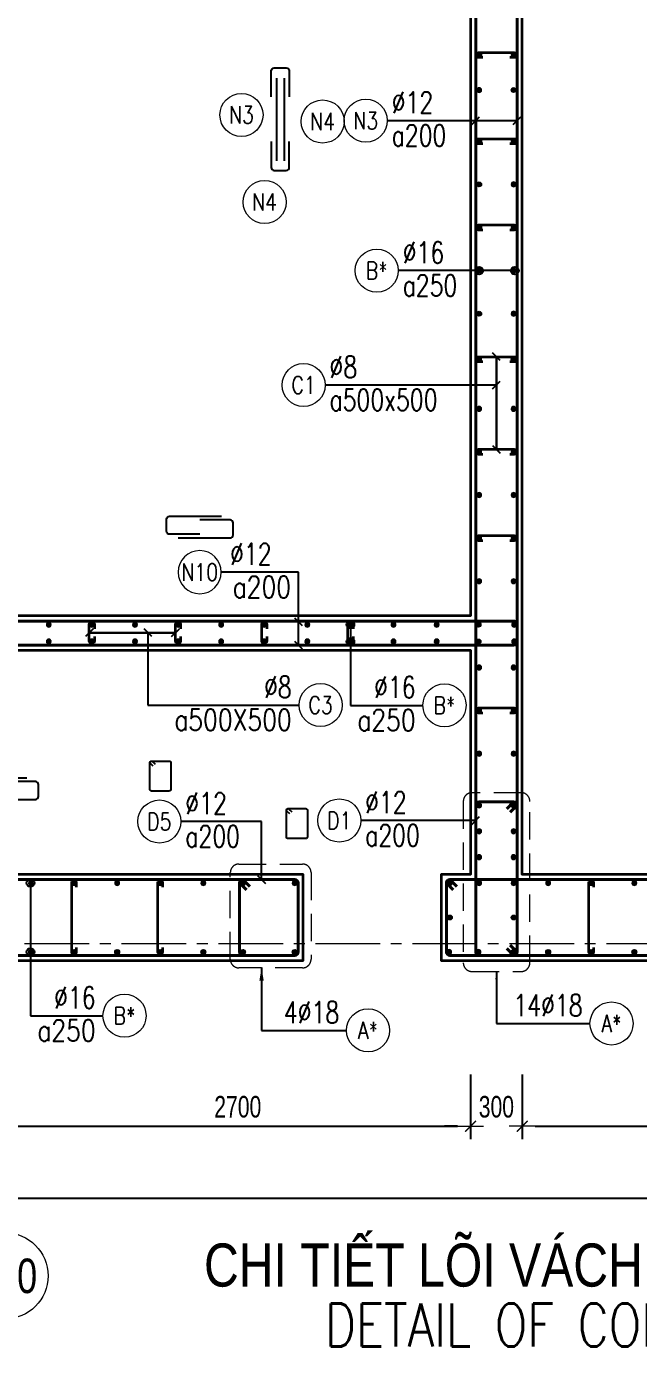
# Model space of a CAD drawing. Header units: millimetres. Extents: x 944027 to 981803, y -83026 to 82675.
# Drawn here: x 949995 to 953547, y 20361 to 28017 of the extents above; entities that cross this region are included whole.
import ezdxf
from ezdxf.enums import TextEntityAlignment as Align

# ---------------------------------------------------------------- set-up
doc = ezdxf.new("R2010")
doc.units = ezdxf.units.MM
doc.header["$MEASUREMENT"] = 0
for name, pattern in [('HIDDEN', [9.525, 6.35, -3.175]), ('HIDDEN2', [4.7625, 3.175, -1.5875]), ('HT_Dim Grid$0$CENTER2', [1.125, 0.75, -0.125, 0.125, -0.125]), ('HT_Grid$0$CENTER2', [1.125, 0.75, -0.125, 0.125, -0.125])]:
    doc.linetypes.add(name, pattern=pattern)
doc.layers.get('0').update_dxf_attribs({"lineweight": 20})
doc.layers.get('Defpoints').update_dxf_attribs({"color": 151, "lineweight": 9})
for name, color, linetype in [('Hidden', 9, 'HIDDEN'), ('Leader', 6, 'Continuous'), ('Ligature', 1, 'Continuous')]:
    doc.layers.add(name, color=color, linetype=linetype)
for name, color, linetype, lineweight in [('HT_Dim Grid$0$NDC_S_AXIS', 5, 'HT_Dim Grid$0$CENTER2', 13), ('HT_Dim Grid$0$NDC_S_SYMBOL', 1, 'Continuous', 15), ('HT_Dim Grid$0$NDC_S_TEXT SYMBOL', 7, 'Continuous', 20), ('HT_Grid$0$NDC_S_AXIS', 5, 'HT_Grid$0$CENTER2', 13), ('KC-LEADER', 153, 'Continuous', 18), ('KC-THEP', 6, 'Continuous', 40), ('NDC_S_ANNO', 7, 'Continuous', 20), ('NDC_S_DIM', 1, 'Continuous', 15), ('NDC_S_ENG TITLE', 3, 'Continuous', 20), ('NDC_S_HIDDEN', 8, 'HIDDEN2', 13), ('NDC_S_LEADER', 1, 'Continuous', 15), ('NDC_S_REBAR', 4, 'Continuous', 35), ('NDC_S_STIRRUP', 4, 'Continuous', 40), ('NDC_S_TEXT SYMBOL', 7, 'Continuous', 20), ('NDC_S_VN TEXT', 7, 'Continuous', 20), ('NDC_S_VN TITLE', 6, 'Continuous', 35), ('NDC_S_WALL', 6, 'Continuous', 35)]:
    doc.layers.add(name, color=color, linetype=linetype, lineweight=lineweight)
doc.styles.add('HT_Dim Grid$0$NDC_ANNO', font='', dxfattribs={"width": 0.8})
doc.styles.add('NDC_ANNO', font='', dxfattribs={"width": 0.8})
doc.styles.add('NDC_DIM', font='', dxfattribs={"width": 0.75})
doc.styles.add('NDC_EN TXT', font='romans.shx', dxfattribs={"width": 0.8})
doc.styles.add('NDC_VIE TXT', font='arial.ttf', dxfattribs={"width": 0.8})
doc.styles.get('HT_Dim Grid$0$NDC_ANNO').set_extended_font_data('Dotum')
doc.styles.get('NDC_ANNO').set_extended_font_data('Dotum')
doc.styles.get('NDC_DIM').set_extended_font_data('Dotum')
doc.dimstyles.new('NDC_dim_30', dxfattribs={"dimscale": 30, "dimtxt": 2.5, "dimasz": 1.5, "dimexe": 1.5, "dimexo": 2.5, "dimgap": 1, "dimtad": 1, "dimdec": 0, "dimzin": 0, "dimdsep": 46, "dimtxsty": 'NDC_DIM', "dimblk": 'DIMMARK', "dimcen": 0.09, "dimdle": 1.2, "dimclrd": 1, "dimclre": 1, "dimclrt": 3, "dimadec": 0, "dimazin": 0, "dimtfac": 1, "dimtdec": 0, "dimtix": 1, "dimtofl": 0, "dimtmove": 0, "dimatfit": 3, "dimfxl": 6, "dimfxlon": 1, "dimtolj": 1, "dimtzin": 0, "dimarcsym": 0})
doc.dimstyles.new('NDC_dim_50', dxfattribs={"dimscale": 50, "dimtxt": 2.5, "dimasz": 1.5, "dimexe": 1.5, "dimexo": 2.5, "dimgap": 1, "dimtad": 1, "dimdec": 0, "dimzin": 0, "dimdsep": 46, "dimtxsty": 'NDC_DIM', "dimblk": 'DIMMARK', "dimcen": 0.09, "dimdle": 1.2, "dimclrd": 1, "dimclre": 1, "dimclrt": 3, "dimadec": 0, "dimazin": 0, "dimtfac": 1, "dimtdec": 0, "dimtix": 1, "dimtofl": 0, "dimtmove": 0, "dimatfit": 3, "dimfxl": 6, "dimfxlon": 1, "dimtolj": 1, "dimtzin": 0, "dimarcsym": 0})

# ---------------------------------------------------------------- blocks, each defined once
blk = doc.blocks.new('THEP')
at = {"layer": 'KC-LEADER', "color": 6}
blk.add_circle((0, 0), 14, dxfattribs=at)
at = {"layer": 'KC-THEP'}
for p, q in [((-14, 0), (14, 0)), ((9.9, 9.9), (-9.9, -9.9)), ((-9.9, 9.9), (9.9, -9.9)), ((0, 14), (0, -14))]:
    blk.add_line(p, q, dxfattribs=at)
blk = doc.blocks.new('DIMMARK')
at = {"layer": 'NDC_S_DIM', "color": 1}
blk.add_line((-1.5, 0), (1, 0), dxfattribs=at)
at = {"layer": 'NDC_S_DIM', "color": 2, "const_width": 0.1}
blk.add_lwpolyline([(-0.42, -0.42), (0.42, 0.42)], dxfattribs=at)
blk = doc.blocks.new('*U10')
blk.add_circle((2.5, 0), 2.5)
at = {"layer": 'NDC_S_VN TEXT', "color": 3, "style": 'NDC_EN TXT'}
for tag, width, p in [('DK2', 0.75, (-0.85, 0.85)), ('KC2', 0.8, (-0.85, -2.97))]:
    blk.add_attdef(tag, text='', height=2.5, dxfattribs=dict(at, width=width)).set_placement(p, align=Align.RIGHT)
at = {"layer": 'NDC_S_VN TEXT', "color": 7, "style": 'NDC_EN TXT', "width": 0.8}
blk.add_attdef('SH3', text='', height=2, dxfattribs=at).set_placement((2.5, 0), align=Align.MIDDLE)
blk = doc.blocks.new('*U11')
blk.add_circle((-2.5, 0), 2.5)
at = {"layer": 'NDC_S_VN TEXT', "color": 3, "style": 'NDC_EN TXT', "width": 0.75}
for tag, p in [('DK1', (0.5, 0.85)), ('KC1', (0.5, -2.97))]:
    blk.add_attdef(tag, p, '', height=2.5, dxfattribs=at)
at = {"layer": 'NDC_S_VN TEXT', "color": 7, "style": 'NDC_EN TXT', "width": 0.8}
blk.add_attdef('SH2', text='', height=2, dxfattribs=at).set_placement((-2.5, 0), align=Align.MIDDLE)
blk = doc.blocks.new('A$C7BC65A55')
at = {"layer": 'Ligature'}
for p, q in [((-15.2, 372, 0), (-15.2, 38.5, 0)), ((15.2, 372, 0), (15.2, 38.5, 0))]:
    blk.add_line(p, q, dxfattribs=at)
for points in [[(-36.2, 296.5), (-36.2, 400.9, -0.414214), (-24, 413.1), (24, 413.1, -0.414214), (36.2, 400.9), (36.2, 296.5)], [(-36.2, 116.5), (-36.2, 12.2, 0.414214), (-24, 0), (24, 0, 0.414214), (36.2, 12.2), (36.2, 116.5)]]:
    blk.add_lwpolyline(points, format="xyb", dxfattribs=at)
blk = doc.blocks.new('*U12')
blk.add_circle((-2.5, 0), 2.5)
at = {"layer": 'NDC_S_VN TEXT', "color": 3, "style": 'NDC_EN TXT', "width": 0.75}
for tag, p in [('DK1', (0.5, 0.85)), ('KC1', (0.5, -2.97))]:
    blk.add_attdef(tag, p, '', height=2.5, dxfattribs=at)
at = {"layer": 'NDC_S_VN TEXT', "color": 7, "style": 'NDC_EN TXT', "width": 0.8}
blk.add_attdef('SH2', text='', height=2, dxfattribs=at).set_placement((-2.5, 0), align=Align.MIDDLE)
blk = doc.blocks.new('*U9')
blk.add_circle((2.5, 0), 2.5)
at = {"layer": 'NDC_S_VN TEXT', "color": 3, "style": 'NDC_EN TXT', "width": 0.75}
blk.add_attdef('DK2', text='', height=2.5, dxfattribs=at).set_placement((-0.85, 0.85), align=Align.RIGHT)
at = {"layer": 'NDC_S_VN TEXT', "color": 7, "style": 'NDC_EN TXT', "width": 0.8}
blk.add_attdef('SH3', text='', height=2, dxfattribs=at).set_placement((2.5, 0), align=Align.MIDDLE)
blk = doc.blocks.new('A$C72321851')
at = {"layer": 'Ligature'}
for points in [[(-60.9, -129.3), (-60.9, 170.9, -0.414214), (-43.3, 188.5), (25.8, 188.5, -0.414214), (43.4, 170.9), (43.4, -4.3)], [(-39.7, -4.3), (-39.7, -179.5, 0.414214), (-22.1, -197.1), (47, -197.1, 0.414214), (64.6, -179.5), (64.6, 120.7)]]:
    blk.add_lwpolyline(points, format="xyb", dxfattribs=at)
blk = doc.blocks.new('*D259')
at = {"layer": 'Defpoints', "color": 0, "ltscale": 200, "transparency": 16777216}
for p in [(952571.5, 23520.5), (952871.5, 23520.5), (952871.5, 21638.2)]:
    blk.add_point(p, dxfattribs=at)
at = {"layer": 'NDC_S_DIM', "color": 1, "lineweight": -2, "ltscale": 200, "transparency": 16777216}
for p, q in [((952571.5, 21938.2), (952571.5, 21563.2)), ((952871.5, 21938.2), (952871.5, 21563.2)), ((952496.5, 21638.2), (952421.5, 21638.2)), ((952946.5, 21638.2), (953021.5, 21638.2))]:
    blk.add_line(p, q, dxfattribs=at)
at = {"layer": 'NDC_S_DIM', "color": 1, "lineweight": -2, "ltscale": 200, "transparency": 16777216, "xscale": 75, "yscale": 75, "zscale": 75}
blk.add_blockref('DIMMARK', (952571.5, 21638.2), dxfattribs=at)
at = {"layer": 'NDC_S_DIM', "color": 1, "lineweight": -2, "ltscale": 200, "transparency": 16777216, "xscale": 75, "yscale": 75, "zscale": 75, "rotation": 180}
blk.add_blockref('DIMMARK', (952871.5, 21638.2), dxfattribs=at)
at = {"layer": 'NDC_S_DIM', "color": 3, "ltscale": 200, "transparency": 16777216, "insert": (952721.5, 21750.8), "char_height": 125, "attachment_point": 5, "style": 'NDC_DIM'}
blk.add_mtext('\\A1;300', dxfattribs=at)
blk = doc.blocks.new('*D260')
at = {"layer": 'Defpoints', "color": 0, "ltscale": 200, "transparency": 16777216}
for p in [(952871.5, 23520.5), (958671.5, 23417.1), (958671.5, 21638.2)]:
    blk.add_point(p, dxfattribs=at)
at = {"layer": 'NDC_S_DIM', "color": 1, "lineweight": -2, "ltscale": 200, "transparency": 16777216}
for p, q in [((952871.5, 21938.2), (952871.5, 21563.2)), ((958671.5, 21938.2), (958671.5, 21563.2)), ((952946.5, 21638.2), (958596.5, 21638.2))]:
    blk.add_line(p, q, dxfattribs=at)
at = {"layer": 'NDC_S_DIM', "color": 1, "lineweight": -2, "ltscale": 200, "transparency": 16777216, "xscale": 75, "yscale": 75, "zscale": 75, "rotation": 180}
blk.add_blockref('DIMMARK', (952871.5, 21638.2), dxfattribs=at)
at = {"layer": 'NDC_S_DIM', "color": 1, "lineweight": -2, "ltscale": 200, "transparency": 16777216, "xscale": 75, "yscale": 75, "zscale": 75}
blk.add_blockref('DIMMARK', (958671.5, 21638.2), dxfattribs=at)
at = {"layer": 'NDC_S_DIM', "color": 3, "ltscale": 200, "transparency": 16777216, "insert": (955771.5, 21750.8), "char_height": 125, "attachment_point": 5, "style": 'NDC_DIM'}
blk.add_mtext('\\A1;5800', dxfattribs=at)
blk = doc.blocks.new('*U21')
at = {"layer": 'HT_Dim Grid$0$NDC_S_SYMBOL'}
blk.add_line((0, 5), (0, 9), dxfattribs=at)
blk.add_circle((0, 0), 5, dxfattribs=at)
at = {"layer": 'HT_Dim Grid$0$NDC_S_TEXT SYMBOL', "color": 7, "style": 'HT_Dim Grid$0$NDC_ANNO', "width": 0.8}
blk.add_attdef('GRID', text='', height=4, dxfattribs=at).set_placement((0, 0), align=Align.MIDDLE)
blk = doc.blocks.new('*D240')
at = {"layer": 'Defpoints', "color": 0, "ltscale": 200, "transparency": 16777216}
for p in [(952571.5, 23099.3), (949871.5, 22478.7), (952571.5, 21638.2)]:
    blk.add_point(p, dxfattribs=at)
at = {"layer": 'NDC_S_DIM', "color": 1, "lineweight": -2, "ltscale": 200, "transparency": 16777216}
for p, q in [((949871.5, 21938.2), (949871.5, 21563.2)), ((952571.5, 21938.2), (952571.5, 21563.2)), ((949946.5, 21638.2), (952496.5, 21638.2))]:
    blk.add_line(p, q, dxfattribs=at)
at = {"layer": 'NDC_S_DIM', "color": 1, "lineweight": -2, "ltscale": 200, "transparency": 16777216, "xscale": 75, "yscale": 75, "zscale": 75, "rotation": 180}
blk.add_blockref('DIMMARK', (949871.5, 21638.2), dxfattribs=at)
at = {"layer": 'NDC_S_DIM', "color": 1, "lineweight": -2, "ltscale": 200, "transparency": 16777216, "xscale": 75, "yscale": 75, "zscale": 75}
blk.add_blockref('DIMMARK', (952571.5, 21638.2), dxfattribs=at)
at = {"layer": 'NDC_S_DIM', "color": 3, "ltscale": 200, "transparency": 16777216, "insert": (951221.5, 21750.8), "char_height": 125, "attachment_point": 5, "style": 'NDC_DIM'}
blk.add_mtext('\\A1;2700', dxfattribs=at)
blk = doc.blocks.new('*D241')
at = {"layer": 'Defpoints', "color": 0, "ltscale": 200, "transparency": 16777216}
for p in [(958671.5, 22978.2), (949871.5, 22478.7), (958671.5, 21221.1)]:
    blk.add_point(p, dxfattribs=at)
at = {"layer": 'NDC_S_DIM', "color": 1, "lineweight": -2, "ltscale": 200, "transparency": 16777216}
for p, q in [((949871.5, 21521.1), (949871.5, 21146.1)), ((958671.5, 21521.1), (958671.5, 21146.1)), ((949946.5, 21221.1), (958596.5, 21221.1))]:
    blk.add_line(p, q, dxfattribs=at)
at = {"layer": 'NDC_S_DIM', "color": 1, "lineweight": -2, "ltscale": 200, "transparency": 16777216, "xscale": 75, "yscale": 75, "zscale": 75, "rotation": 180}
blk.add_blockref('DIMMARK', (949871.5, 21221.1), dxfattribs=at)
at = {"layer": 'NDC_S_DIM', "color": 1, "lineweight": -2, "ltscale": 200, "transparency": 16777216, "xscale": 75, "yscale": 75, "zscale": 75}
blk.add_blockref('DIMMARK', (958671.5, 21221.1), dxfattribs=at)
at = {"layer": 'NDC_S_DIM', "color": 3, "ltscale": 200, "transparency": 16777216, "insert": (954271.5, 21333.7), "char_height": 125, "attachment_point": 5, "style": 'NDC_DIM'}
blk.add_mtext('\\A1;8800', dxfattribs=at)
blk = doc.blocks.new('Drawing name_symbol')
at = {"layer": 'NDC_S_ENG TITLE', "style": 'NDC_EN TXT', "width": 0.8}
blk.add_attdef('SECTDET1', text='', height=5, dxfattribs=at).set_placement((0, 1.01), align=Align.CENTER)
at = {"layer": 'NDC_S_TEXT SYMBOL', "lineweight": 25, "style": 'NDC_ANNO', "width": 0.8}
blk.add_attdef('SSCALE', text='', height=2.5, dxfattribs=at).set_placement((0, -4), align=Align.CENTER)
at = {"layer": 'NDC_S_VN TITLE', "style": 'NDC_VIE TXT', "width": 0.8}
blk.add_attdef('SECTDET2', text='', height=5, dxfattribs=at).set_placement((0, 7.97), align=Align.CENTER)

msp = doc.modelspace()

# ---------------------------------------------------------------- linework, layer by layer
for centre in [(951242.8, 27503.4), (951713.7, 27465.2), (951377.2, 26998.4)]:
    msp.add_circle(centre, 125)
at = {"layer": 'HT_Grid$0$NDC_S_AXIS', "ltscale": 500}
msp.add_line((944922.1, 22699.3), (960215.5, 22699.3), dxfattribs=at)
at = {"layer": 'Ligature'}
for points in [[(950730.4, 23726), (950714.4, 23742, -0.668179), (950720.2, 23755.9), (950824.9, 23755.9, -0.414214), (950833, 23747.8), (950833, 23590.7, -0.414214), (950824.9, 23582.5), (950720.2, 23582.5, -0.414214), (950712.1, 23590.7), (950712.1, 23747.8, -0.668179), (950726, 23753.5), (950742, 23737.6)], [(951522.6, 23450.7), (951506.7, 23466.7, -0.668179), (951512.4, 23480.6), (951617.1, 23480.6, -0.414214), (951625.2, 23472.5), (951625.2, 23315.3, -0.414214), (951617.1, 23307.2), (951512.4, 23307.2, -0.414214), (951504.3, 23315.3), (951504.3, 23472.5, -0.668179), (951518.2, 23478.2), (951534.2, 23462.3)]]:
    msp.add_lwpolyline(points, format="xyb", dxfattribs=at)
at = {"layer": 'NDC_S_HIDDEN', "ltscale": 50}
for points in [[(952579.6, 22536.2), (952865.7, 22536.2, 0.414214), (952915.7, 22586.2), (952915.7, 23522.7, 0.414214), (952865.7, 23572.7), (952579.6, 23572.7, 0.414214), (952529.6, 23522.7), (952529.6, 22586.2, 0.414214)], [(951228.1, 23159.2), (951596.7, 23159.2, -0.414214), (951646.7, 23109.2), (951646.7, 22607.2, -0.414214), (951596.7, 22557.2), (951228.1, 22557.2, -0.414214), (951178.1, 22607.2), (951178.1, 23109.2, -0.414214)]]:
    msp.add_lwpolyline(points, format="xyb", close=True, dxfattribs=at)
at = {"layer": 'NDC_S_REBAR'}
for points in [[(952643, 27835.6), (952618, 27835.6, -1), (952618, 27865.6), (952825.1, 27865.6, -1), (952825.1, 27835.6), (952800.1, 27835.6)], [(952643, 27335.6), (952618, 27335.6, -1), (952618, 27365.6), (952825.1, 27365.6, -1), (952825.1, 27335.6), (952800.1, 27335.6)], [(952643, 26835.6), (952618, 26835.6, -1), (952618, 26865.6), (952825.1, 26865.6, -1), (952825.1, 26835.6), (952800.1, 26835.6)], [(952643, 26071.2), (952618, 26071.2, -1), (952618, 26101.2), (952825.1, 26101.2, -1), (952825.1, 26071.2), (952800.1, 26071.2)], [(952643, 25534.3), (952618, 25534.3, -1), (952618, 25564.3), (952825, 25564.3, -1), (952825, 25534.3), (952800, 25534.3)], [(952643, 25034.3), (952618, 25034.3, -1), (952618, 25064.3), (952825, 25064.3, -1), (952825, 25034.3), (952800, 25034.3)], [(950390, 24478.1), (950390, 24453.1, -1), (950360, 24453.1), (950360, 24547.5, -1), (950390, 24547.5), (950390, 24522.5)], [(950890, 24478.1), (950890, 24453.1, -1), (950860, 24453.1), (950860, 24547.5, -1), (950890, 24547.5), (950890, 24522.5)], [(951390, 24478.1), (951390, 24453.1, -1), (951360, 24453.1), (951360, 24547.5, -1), (951390, 24547.5), (951390, 24522.5)], [(951890, 24478.1), (951890, 24453.1, -1), (951860, 24453.1), (951860, 24547.5, -1), (951890, 24547.5), (951890, 24522.5)], [(952643, 24034.3), (952618, 24034.3, -1), (952618, 24064.3), (952825, 24064.3, -1), (952825, 24034.3), (952800, 24034.3)], [(950286.6, 23024.3), (950286.6, 23049.3, 1), (950256.6, 23049.3), (950256.6, 22649.3, 1), (950286.6, 22649.3), (950286.6, 22674.3)], [(950786.6, 23024.3), (950786.6, 23049.3, 1), (950756.6, 23049.3), (950756.6, 22649.3, 1), (950786.6, 22649.3), (950786.6, 22674.3)], [(953286.6, 23024.3), (953286.6, 23049.3, 1), (953256.6, 23049.3), (953256.6, 22649.3, 1), (953286.6, 22649.3), (953286.6, 22674.3)]]:
    msp.add_lwpolyline(points, format="xyb", dxfattribs=at)
at = {"layer": 'NDC_S_STIRRUP'}
for points in [[(952801.5, 22689.3), (952841.5, 22649.3, -0.414214), (952821.5, 22629.3), (952621.5, 22629.3, -0.414214), (952601.5, 22649.3), (952601.5, 31749.3, -0.414214), (952621.5, 31769.3), (952821.5, 31769.3, -0.414214), (952841.5, 31749.3), (952841.5, 22649.3, -0.414214), (952821.5, 22629.3), (952781.5, 22669.3)], [(948691.5, 24508.4), (948651.5, 24548.4, -0.414214), (948671.5, 24568.4), (952821.5, 24568.4, -0.414214), (952841.5, 24548.4), (952841.5, 24449.3, -0.414214), (952821.5, 24429.3), (948671.5, 24429.3, -0.414214), (948651.5, 24449.3), (948651.5, 24548.4, -0.414214), (948671.5, 24568.4), (948711.5, 24528.4)], [(952801.6, 23459.3), (952841.6, 23499.3, 0.414214), (952821.6, 23519.3), (952621.6, 23519.3, 0.414214), (952601.6, 23499.3), (952601.5, 22649.3, 0.414214), (952621.5, 22629.3), (952821.5, 22629.3, 0.414214), (952841.5, 22649.3), (952841.6, 23499.3, 0.414214), (952821.6, 23519.3), (952781.6, 23479.3)], [(946961.5, 23029.4), (946921.5, 23069.4, 0.414214), (946901.5, 23049.4), (946901.5, 22649.4, 0.414214), (946921.5, 22629.4), (951551.5, 22629.3, 0.414214), (951571.5, 22649.3), (951571.5, 23049.3, 0.414214), (951551.5, 23069.3), (946921.5, 23069.4, 0.414214), (946901.5, 23049.4), (946941.5, 23009.4)], [(951291.5, 23029.3), (951251.5, 23069.3, 0.414214), (951231.5, 23049.3), (951231.5, 22649.3, 0.414214), (951251.5, 22629.3), (951551.5, 22629.3, 0.414214), (951571.5, 22649.3), (951571.5, 23049.3, 0.414214), (951551.5, 23069.3), (951251.5, 23069.3, 0.414214), (951231.5, 23049.3), (951271.5, 23009.3)], [(952491.4, 23029.3), (952451.4, 23069.3, 0.414214), (952431.4, 23049.3), (952431.4, 22649.3, 0.414214), (952451.4, 22629.3), (958621.5, 22629.3, 0.414214), (958641.5, 22649.3), (958641.5, 23049.3, 0.414214), (958621.5, 23069.3), (952451.4, 23069.3, 0.414214), (952431.4, 23049.3), (952471.4, 23009.3)]]:
    msp.add_lwpolyline(points, format="xyb", dxfattribs=at)
at = {"layer": 'NDC_S_WALL', "ltscale": 10}
for points in [[(946871.5, 31799.3), (946871.5, 22599.3), (951601.5, 22599.3), (951601.5, 23099.3), (948921.5, 23099.3), (948921.5, 24399.3), (952571.5, 24399.3), (952571.5, 23099.3), (952401.5, 23099.3), (952401.5, 22599.3), (958671.5, 22599.3)], [(952571.5, 29999.3), (952571.5, 24599.3), (949871.5, 24599.3), (949871.5, 25249.3), (949571.5, 25249.3), (949571.5, 24599.3), (948621.5, 24599.3), (948621.5, 23099.3), (947171.5, 23099.3), (947171.5, 29999.3)], [(958671.5, 23099.3), (952871.5, 23099.3), (952871.5, 28949.3), (955671.5, 28949.3)]]:
    msp.add_lwpolyline(points, dxfattribs=at)

# ---------------------------------------------------------------- block references
at = {"layer": 'Hidden', "xscale": 1.44, "yscale": 1.44, "zscale": 1.44}
msp.add_blockref('A$C7BC65A55', (951467.8, 27181.1, 0), dxfattribs=at)
at = {"layer": 'HT_Dim Grid$0$NDC_S_AXIS', "xscale": 50, "yscale": 50, "zscale": 50}
msp.add_blockref('*U21', (949871.5, 20771.1), dxfattribs=at).add_auto_attribs({'GRID': 'X20'})
at = {"layer": 'KC-THEP'}
for p, rotation in [((952621.5, 27850.6), 189.6685644363809), ((952821.5, 27647.8), 189.6685644363809), ((952621.5, 27350.6), 189.6685644363809), ((952621.5, 27100.6), 189.6685644363809), ((952621.5, 26850.6), 189.6685644363809), ((952621.5, 26600.6), 189.6685644363809), ((952621.5, 26350.6), 189.6685644363809), ((952821.5, 26086.5), 189.6685644363809), ((952617.9, 24547.5), 189.6685644363809), ((952617.9, 24450), 189.6685644363809), ((952451.4, 22849.3), 9.668564436380946), ((952451.4, 22849.3), 9.668564436380946), ((952821.5, 22849.3), 9.668564436380946), ((952821.5, 22849.3), 9.668564436380946), ((950021.6, 22649.3), 189.6685644363809), ((950271.6, 22649.3), 189.6685644363809), ((950521.6, 22649.3), 189.6685644363809), ((950771.6, 22649.3), 189.6685644363809), ((951021.6, 22649.3), 189.6685644363809), ((951251.5, 22649.3), 189.6685644363809), ((951551.5, 22649.3), 189.6685644363809), ((952821.5, 22649.3), 189.6685644363809), ((952821.5, 22649.3), 189.6685644363809), ((953021.6, 22649.3), 189.6685644363809), ((953271.6, 22649.3), 189.6685644363809), ((953521.6, 22649.3), 189.6685644363809)]:
    msp.add_blockref('THEP', p, dxfattribs=dict(at, rotation=rotation))
at = {"layer": 'KC-THEP', "xscale": -1}
for p, rotation in [((952821.5, 27850.9), 350.3314355636191), ((952621.5, 27647.5), 350.3314355636191), ((952821.5, 27350.9), 350.3314355636191), ((952821.5, 27100.9), 350.3314355636191), ((952821.5, 26850.9), 350.3314355636191), ((952821.5, 26600.9), 350.3314355636191), ((952821.5, 26350.9), 350.3314355636191), ((952621.5, 26086.2), 350.3314355636191), ((952621.5, 25799.3), 350.3314355636191), ((952821.5, 25799.3), 350.3314355636191), ((952621.5, 25549.3), 350.3314355636191), ((952821.5, 25549.3), 350.3314355636191), ((952621.5, 25299.3), 350.3314355636191), ((952821.5, 25299.3), 350.3314355636191), ((952621.5, 25049.3), 350.3314355636191), ((952821.5, 25049.3), 350.3314355636191), ((952621.5, 24799.3), 350.3314355636191), ((952821.5, 24799.3), 350.3314355636191), ((950125, 24547.5), 170.331435563619), ((950375, 24547.5), 170.331435563619), ((950625, 24547.5), 170.331435563619), ((950875, 24547.5), 170.331435563619), ((951125, 24547.5), 170.331435563619), ((951375, 24547.5), 170.331435563619), ((951625, 24547.5), 170.331435563619), ((951875, 24547.5), 170.331435563619), ((952125, 24547.5), 170.331435563619), ((952375, 24547.5), 170.331435563619), ((952825, 24547.5), 170.331435563619), ((950125, 24450), 170.331435563619), ((950375, 24450), 170.331435563619), ((950625, 24450), 170.331435563619), ((950875, 24450), 170.331435563619), ((951125, 24450), 170.331435563619), ((951375, 24450), 170.331435563619), ((951625, 24450), 170.331435563619), ((951875, 24450), 170.331435563619), ((952125, 24450), 170.331435563619), ((952375, 24450), 170.331435563619), ((952825, 24450), 170.331435563619), ((952621.5, 24299.3), 350.3314355636191), ((952821.5, 24299.3), 350.3314355636191), ((952621.5, 24049.3), 350.3314355636191), ((952821.5, 24049.3), 350.3314355636191), ((952621.5, 23799.3), 350.3314355636191), ((952821.5, 23799.3), 350.3314355636191), ((952621.5, 23499.3), 350.3314355636191), ((952821.5, 23499.3), 350.3314355636191), ((952621.5, 23349.3), 350.3314355636191), ((952821.5, 23349.3), 350.3314355636191), ((952621.5, 23199.3), 350.3314355636191), ((952821.5, 23199.3), 350.3314355636191), ((950021.6, 23049.3), 350.3314355636191), ((950271.6, 23049.3), 350.3314355636191), ((950521.6, 23049.3), 350.3314355636191), ((950771.6, 23049.3), 350.3314355636191), ((951021.6, 23049.3), 350.3314355636191), ((951251.5, 23049.3), 350.3314355636191), ((951551.5, 23049.3), 350.3314355636191), ((952451.4, 23049.3), 350.3314355636191), ((952451.4, 23049.3), 350.3314355636191), ((952621.5, 23049.3), 350.3314355636191), ((952621.5, 23049.3), 350.3314355636191), ((952821.5, 23049.3), 350.3314355636191), ((952821.5, 23049.3), 350.3314355636191), ((953021.6, 23049.3), 350.3314355636191), ((953271.6, 23049.3), 350.3314355636191), ((953521.6, 23049.3), 350.3314355636191), ((952447.9, 22649.3), 350.3314355636191), ((952447.9, 22649.3), 350.3314355636191), ((952618, 22649.3), 350.3314355636191), ((952618, 22649.3), 350.3314355636191)]:
    msp.add_blockref('THEP', p, dxfattribs=dict(at, rotation=rotation))
at = {"layer": 'Leader', "xscale": -1, "rotation": 270.0000000000001}
for p in [(951005.8, 25111.4), (949876.5, 23594.2)]:
    msp.add_blockref('A$C72321851', p, dxfattribs=at)
at = {"layer": 'NDC_S_ANNO'}
ref = msp.add_blockref('Drawing name_symbol', (953831.1, 20310.1), dxfattribs=dict(at, xscale=50, yscale=50, zscale=50))
ref.add_attrib('SECTDET1', 'DETAIL OF CORE WALL HT-CW3', dxfattribs={"layer": 'NDC_S_ENG TITLE', "height": 250, "style": 'NDC_EN TXT', "width": 0.8}).set_placement((953831.1, 20360.7), align=Align.CENTER)
ref.add_attrib('SECTDET2', 'CHI TIẾT LÕI VÁCH HT-CW3 TẦNG 6F~19F', dxfattribs={"layer": 'NDC_S_VN TITLE', "height": 250, "style": 'NDC_VIE TXT', "width": 0.8}).set_placement((953831.1, 20708.7), align=Align.CENTER)
at = {"layer": 'NDC_S_VN TEXT', "xscale": 50, "yscale": 50, "zscale": 50}
for name, p, values in [('*U11', (952088.7, 27470.4), {'SH2': 'N3', 'DK1': '%%C12', 'KC1': 'a200'}), ('*U11', (952152.6, 26600.6), {'SH2': 'B*', 'DK1': '%%C16', 'KC1': 'a250'}), ('*U12', (951728.2, 25936.8), {'SH2': 'C1', 'DK1': '%%c8', 'KC1': 'a500x500'}), ('*U10', (951576.9, 24081.2), {'SH3': 'C3', 'DK2': '%%c8', 'KC2': 'a500X500'}), ('*U10', (952295.6, 24079.6), {'SH3': 'B*', 'DK2': '%%C16', 'KC2': 'a250'}), ('*U11', (950891.7, 23405.6), {'SH2': 'D5', 'DK1': '%%C12', 'KC1': 'a200'}), ('*U11', (951935.5, 23411.7), {'SH2': 'D1', 'DK1': '%%C12', 'KC1': 'a200'}), ('*U10', (950439.5, 22279.6), {'SH3': 'B*', 'DK2': '%%C16', 'KC2': 'a250'}), ('*U9', (951852.1, 22194.6), {'SH3': 'A*', 'DK2': '4%%C18'}), ('*U9', (953264.5, 22234.7), {'SH3': 'A*', 'DK2': '14%%C18'})]:
    msp.add_blockref(name, p, dxfattribs=at).add_auto_attribs(values)
at = {"layer": 'NDC_S_VN TEXT'}
ref = msp.add_blockref('*U10', (951125.8, 24851.8), dxfattribs=dict(at, xscale=-50, yscale=50, zscale=50))
ref.add_attrib('SH3', 'N10', dxfattribs={"color": 7, "height": 100, "style": 'NDC_EN TXT', "width": 0.8}).set_placement((951000.8, 24851.8), align=Align.MIDDLE)
ref.add_attrib('DK2', '%%C12', dxfattribs={"color": 3, "height": 125, "style": 'NDC_EN TXT', "width": 0.75}).set_placement((951418.3, 24894.1), align=Align.RIGHT)
ref.add_attrib('KC2', 'a200', dxfattribs={"color": 3, "height": 125, "style": 'NDC_EN TXT', "width": 0.8}).set_placement((951530.2, 24703.2), align=Align.RIGHT)

# ---------------------------------------------------------------- texts
at = {"layer": 'NDC_S_VN TEXT', "color": 7, "style": 'NDC_EN TXT', "width": 0.8}
for tag, p in [('N3', (951242.8, 27503.4)), ('N4', (951713.7, 27465.2)), ('N4', (951377.2, 26998.4))]:
    msp.add_attdef(tag, text='3', height=100, dxfattribs=at).set_placement(p, align=Align.MIDDLE)

# ---------------------------------------------------------------- dimensions: what is measured, and where the dimension line sits
at = {"layer": 'NDC_S_DIM', "ltscale": 200}
for base, p1, p2, picture, middle in [((952871.5, 21638.2), (952571.5, 23520.5), (952871.5, 23520.5), '*D259', (952721.5, 21750.8)), ((958671.5, 21638.2), (952871.5, 23520.5), (958671.5, 23417.1), '*D260', (955771.5, 21750.8)), ((952571.5, 21638.2), (949871.5, 22478.7), (952571.5, 23099.3), '*D240', (951221.5, 21750.8)), ((958671.5, 21221.1), (949871.5, 22478.7), (958671.5, 22978.2), '*D241', (954271.5, 21333.7))]:
    dim = msp.add_linear_dim(base=base, p1=p1, p2=p2, dimstyle='NDC_dim_50', override={"dimtmove": 1}, dxfattribs=at)
    dim.commit()
    dim.dimension.update_dxf_attribs({"geometry": picture, "text_midpoint": middle})

# ---------------------------------------------------------------- leaders
at = {"layer": 'NDC_S_LEADER'}
for points, dimstyle, override in [([(952841.5, 27470.2), (952088.7, 27470.2)], 'NDC_dim_30', {"dimtad": 0, "dimldrblk": 'Oblique'}), ([(952601.5, 27470.2), (952088.7, 27470.2)], 'NDC_dim_30', {"dimtad": 0, "dimldrblk": 'Oblique'}), ([(952828.5, 26600.6), (952152.6, 26600.6)], 'NDC_dim_30', {"dimtad": 0, "dimldrblk": 'Origin'}), ([(952621.5, 26600.6), (952152.6, 26600.6)], 'NDC_dim_30', {"dimtad": 0, "dimldrblk": 'Origin'}), ([(952721.5, 26101.2), (952721.5, 25564.3)], 'NDC_dim_30', {"dimtad": 0, "dimldrblk": 'Oblique'}), ([(952721.5, 25564.3), (952721.5, 26101.2)], 'NDC_dim_30', {"dimtad": 0, "dimldrblk": 'Oblique'}), ([(952721.5, 25936.8), (951728.2, 25936.8)], 'NDC_dim_30', {"dimtad": 0, "dimldrblk": 'Oblique'}), ([(951573.3, 24429.3), (951573.3, 24851.6), (951125.8, 24851.6)], 'NDC_dim_30', {"dimgap": 1, "dimtad": 0, "dimldrblk": 'Oblique'}), ([(951573.3, 24565), (951573.3, 24851.6), (951125.8, 24851.6)], 'NDC_dim_30', {"dimtad": 0, "dimldrblk": 'Oblique'}), ([(950360, 24500.3), (950860, 24500.3)], 'NDC_dim_30', {"dimtad": 0, "dimldrblk": 'Oblique'}), ([(950860, 24500.3), (950360, 24500.3)], 'NDC_dim_30', {"dimtad": 0, "dimldrblk": 'Oblique'}), ([(950700.1, 24500.3), (950700.1, 24081.2), (951576.9, 24081.2)], 'NDC_dim_30', {"dimtad": 0, "dimldrblk": 'Oblique'}), ([(951875, 24547.8), (951875, 24079.4), (952295.6, 24079.4)], 'NDC_dim_30', {"dimgap": 1, "dimtad": 0, "dimldrblk": 'Origin'}), ([(951875, 24449.3), (951875, 24079.4), (952295.6, 24079.4)], 'NDC_dim_30', {"dimgap": 1, "dimtad": 0, "dimldrblk": 'Origin'}), ([(952601.5, 23411.7), (951933.5, 23411.7)], 'NDC_dim_30', {"dimtad": 0, "dimldrblk": 'Oblique'}), ([(951358.8, 23069.3), (951358.8, 23406.3), (950891.7, 23406.3)], 'NDC_dim_30', {"dimtad": 0, "dimldrblk": 'Oblique'}), ([(950018.9, 23049.3), (950018.9, 22279.4), (950439.5, 22279.4)], 'NDC_dim_30', {"dimgap": 1, "dimtad": 0, "dimldrblk": 'Origin'}), ([(950018.9, 22649.3), (950018.9, 22279.4), (950439.5, 22279.4)], 'NDC_dim_30', {"dimgap": 1, "dimtad": 0, "dimldrblk": 'Origin'}), ([(951359.3, 22558.5), (951359.3, 22194.6), (951852.1, 22194.6)], 'NDC_dim_50', {"dimgap": 1, "dimtad": 0}), ([(952722.6, 22536.2), (952722.6, 22234.7), (953264.5, 22234.7)], 'NDC_dim_30', {"dimtad": 0})]:
    msp.add_leader(points, dimstyle=dimstyle, override=override, dxfattribs=at)

doc.saveas('drawing.dxf')
